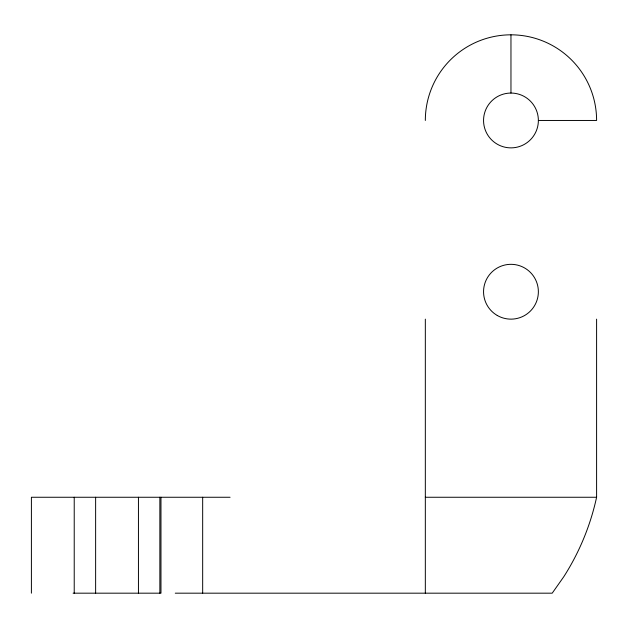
<?xml version="1.0" encoding="UTF-8"?>
<svg xmlns="http://www.w3.org/2000/svg" width="628" height="628" viewBox="0 0 628 628"><rect width="100%" height="100%" fill="white"/><g stroke="black" fill="none" stroke-linecap="round" stroke-linejoin="round"><path stroke-width="0.94" d="M538.369 120.458A27.404 27.404 0 0 1 497.258 144.197A27.404 27.404 0 0 1 497.258 96.728A27.404 27.404 0 0 1 538.369 120.458L596.6 120.458A85.636 85.636 0 0 0 510.964 34.823A85.636 85.636 0 0 0 425.329 120.458M230.076 497.258L31.4 497.258L31.4 593.177M425.329 497.258L596.6 497.258L596.6 319.142M73.099 593.177L160.972 593.177L160.972 497.258M175.267 593.177L552.208 593.177L563.779 576.732A243.79 243.79 0 0 0 596.6 497.258M510.964 34.823L510.964 93.062M425.329 319.142L425.329 593.177M202.671 497.258L202.671 593.177M159.857 497.258L159.857 593.177M138.443 497.258L138.443 593.177M95.629 497.258L95.629 593.177M74.222 497.258L74.222 593.177M497.258 315.468A27.404 27.404 0 0 0 538.369 291.737A27.404 27.404 0 0 0 497.258 267.999A27.404 27.404 0 0 0 497.258 315.468"/></g></svg>
